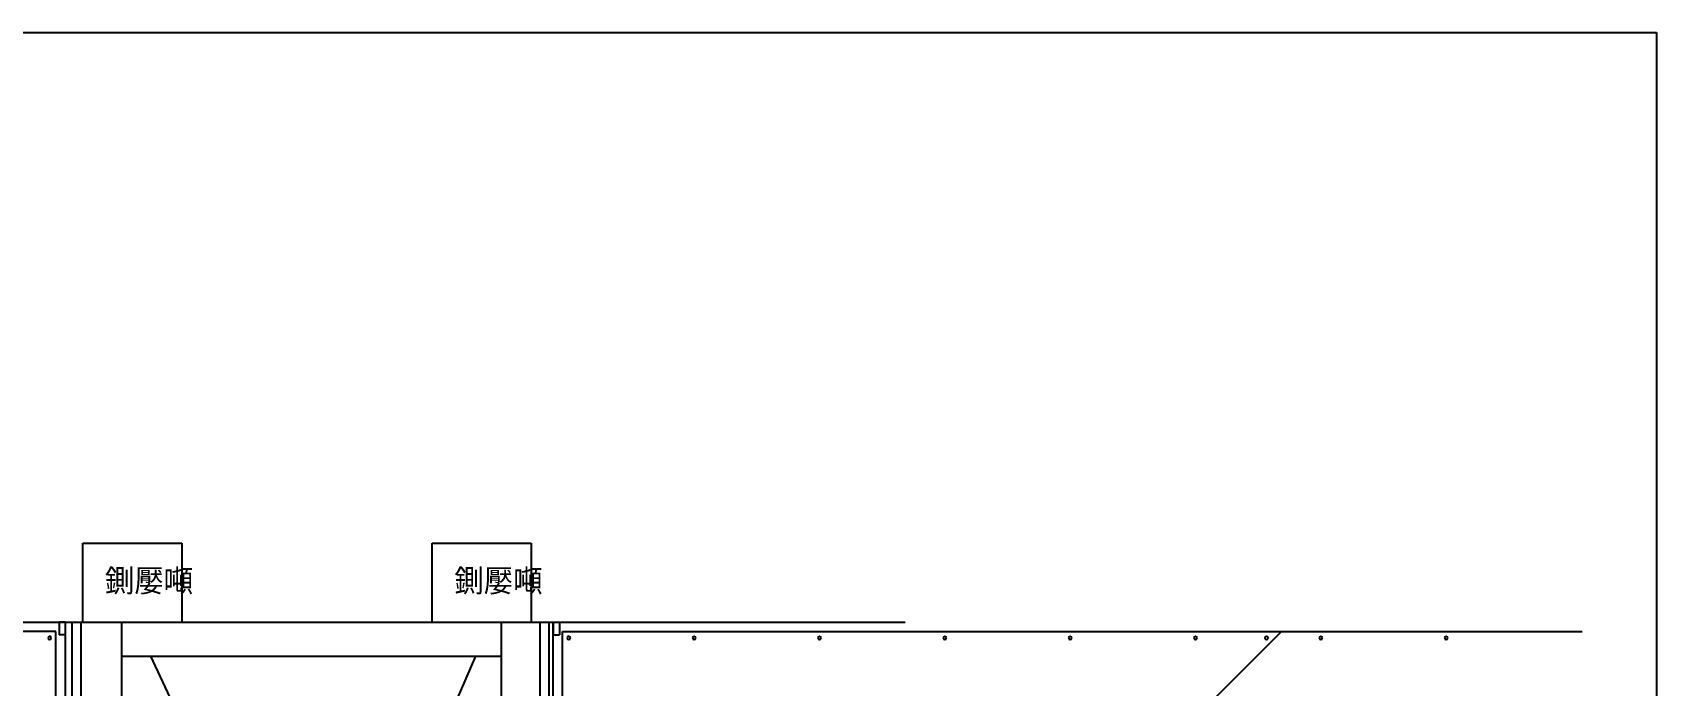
# Model space of a CAD drawing. Header units: metres. Extents: x 0 to 440, y 0 to 311.
# Drawn here: x 180.9 to 440, y 206.7 to 311 of the extents above; entities that cross this region are included whole.
import ezdxf

# ---------------------------------------------------------------- set-up
doc = ezdxf.new("R2010")
doc.units = ezdxf.units.M
doc.layers.add(' ', color=7, linetype='Continuous')

msp = doc.modelspace()

# ---------------------------------------------------------------- linework, layer by layer
at = {"layer": ' '}
for p, q in [((188.91, 229.55), (204.69, 229.55)), ((188.91, 216.94), (188.91, 229.55)), ((204.69, 229.55), (204.69, 216.94)), ((244.66, 229.55), (260.43, 229.55)), ((244.66, 216.94), (244.66, 229.55)), ((260.43, 229.55), (260.43, 216.94)), ((185.11, 216.94), (185.11, 214.94)), ((186.11, 216.94), (185.11, 216.94)), ((186.11, 216.94), (186.11, 143.71)), ((186.11, 216.94), (186.11, 214.94)), ((187.16, 216.94), (187.16, 143.71)), ((188.56, 216.94), (188.56, 143.71)), ((195.05, 216.92), (195.05, 146.74)), ((255.67, 216.92), (255.67, 146.74)), ((261.84, 216.94), (261.84, 143.71)), ((263.24, 216.94), (263.24, 143.71)), ((263.94, 143.71), (263.94, 216.94)), ((263.94, 216.94), (264.94, 216.94)), ((263.94, 216.94), (263.94, 214.94)), ((264.94, 216.94), (264.94, 214.94)), ((186.11, 214.94), (185.11, 214.94)), ((263.94, 214.94), (264.94, 214.94)), ((195.05, 211.55), (255.67, 211.55)), ((213.32, 182.52), (199.78, 211.55)), ((239.01, 182.52), (251.61, 211.55))]:
    msp.add_line(p, q, dxfattribs=at)
for points in [[(184.61, 215.44), (21.93, 215.44)], [(184.61, 99.22), (184.61, 215.44)], [(265.44, 99.22), (265.44, 215.44)], [(265.44, 215.44), (428.16, 215.44)], [(306.97, 142.22), (380.18, 215.44)]]:
    msp.add_lwpolyline(points, dxfattribs=at)
for points in [[(183.86, 214.44, 1), (183.36, 214.44, 1)], [(183.36, 214.44, 1), (183.86, 214.44, 1)], [(266.69, 214.44, 1), (266.19, 214.44, 1)], [(266.19, 214.44, 1), (266.69, 214.44, 1)], [(286.69, 214.44, 1), (286.19, 214.44, 1)], [(286.19, 214.44, 1), (286.69, 214.44, 1)], [(306.69, 214.44, 1), (306.19, 214.44, 1)], [(306.19, 214.44, 1), (306.69, 214.44, 1)], [(326.69, 214.44, 1), (326.19, 214.44, 1)], [(326.19, 214.44, 1), (326.69, 214.44, 1)], [(346.69, 214.44, 1), (346.19, 214.44, 1)], [(346.19, 214.44, 1), (346.69, 214.44, 1)], [(366.69, 214.44, 1), (366.19, 214.44, 1)], [(366.19, 214.44, 1), (366.69, 214.44, 1)], [(377.94, 214.61, 1), (377.58, 214.26, 1)], [(377.58, 214.26, 1), (377.94, 214.61, 1)], [(386.69, 214.44, 1), (386.19, 214.44, 1)], [(386.19, 214.44, 1), (386.69, 214.44, 1)], [(406.69, 214.44, 1), (406.19, 214.44, 1)], [(406.19, 214.44, 1), (406.69, 214.44, 1)]]:
    msp.add_lwpolyline(points, format="xyb", dxfattribs=at)
for p, q in [((0, 311), (440, 311)), ((440, 311), (440, 0)), ((123.49, 216.94), (320.09, 216.94))]:
    msp.add_line(p, q)

# ---------------------------------------------------------------- texts
for p in [(192.44, 221.75), (248.19, 221.75)]:
    msp.add_text('鍘嬮噸', height=3.6).set_placement(p)

doc.saveas('drawing.dxf')
